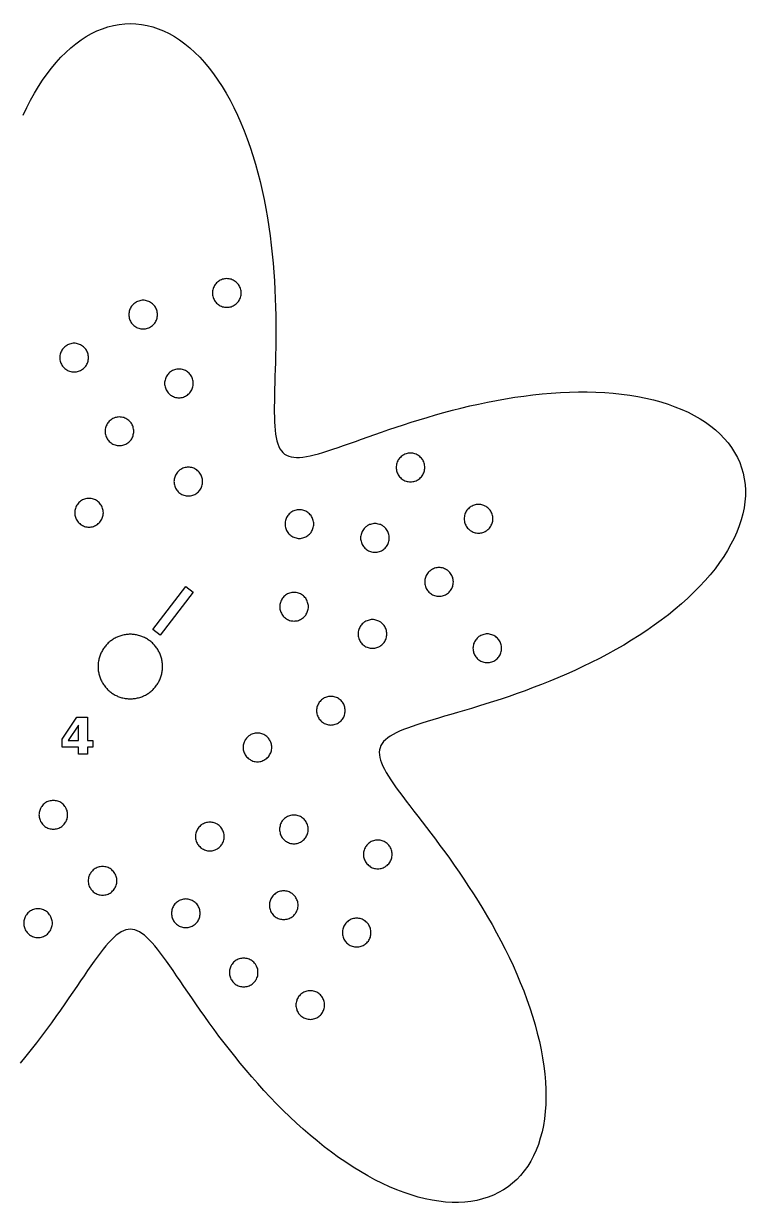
# Model space of a CAD drawing. Header units: millimetres. Extents: x 0 to 471, y 12 to 280.
# Drawn here: x 49.7 to 120.2, y 164.9 to 280 of the extents above; entities that cross this region are included whole.
import ezdxf

# ---------------------------------------------------------------- set-up
doc = ezdxf.new("R2010")
doc.units = ezdxf.units.MM
doc.layers.add('CUT', color=1, linetype='Continuous')
doc.layers.add('ENGRAVE', color=7, linetype='Continuous')

msp = doc.modelspace()

# ---------------------------------------------------------------- linework, layer by layer
at = {"layer": 'CUT'}
msp.add_lwpolyline([(49.62, 271.07), (49.98, 271.8), (50.34, 272.51), (50.73, 273.2), (51.12, 273.85), (51.53, 274.48), (51.96, 275.09), (52.4, 275.66), (52.85, 276.2), (53.32, 276.71), (53.79, 277.18), (54.28, 277.62), (54.77, 278.03), (55.28, 278.4), (55.79, 278.73), (56.31, 279.02), (56.84, 279.28), (57.38, 279.5), (57.91, 279.68), (58.46, 279.82), (59, 279.92), (59.55, 279.98), (60.1, 280), (60.64, 279.98), (61.19, 279.92), (61.74, 279.82), (62.28, 279.68), (62.82, 279.5), (63.35, 279.28), (63.88, 279.02), (64.4, 278.73), (64.91, 278.4), (65.42, 278.03), (65.91, 277.62), (66.4, 277.18), (66.88, 276.71), (67.34, 276.2), (67.79, 275.66), (68.23, 275.09), (68.66, 274.48), (69.07, 273.85), (69.47, 273.2), (69.85, 272.51), (70.22, 271.8), (70.57, 271.07), (70.9, 270.32), (71.22, 269.54), (71.52, 268.75), (71.81, 267.94), (72.08, 267.12), (72.33, 266.28), (72.57, 265.42), (72.79, 264.56), (72.99, 263.69), (73.18, 262.81), (73.35, 261.93), (73.5, 261.04), (73.64, 260.15), (73.76, 259.26), (73.87, 258.37), (73.97, 257.49), (74.05, 256.6), (74.12, 255.73), (74.18, 254.86), (74.22, 254), (74.26, 253.15), (74.28, 252.31), (74.3, 251.49), (74.31, 250.68), (74.31, 249.89), (74.31, 249.12), (74.3, 248.36), (74.28, 247.63), (74.27, 246.91), (74.25, 246.22), (74.23, 245.55), (74.21, 244.9), (74.19, 244.28), (74.18, 243.69), (74.17, 243.12), (74.16, 242.57), (74.16, 242.06), (74.17, 241.57), (74.18, 241.11), (74.2, 240.68), (74.24, 240.28), (74.28, 239.9), (74.34, 239.56), (74.41, 239.24), (74.5, 238.96), (74.6, 238.7), (74.71, 238.47), (74.85, 238.27), (75, 238.1), (75.17, 237.95), (75.36, 237.83), (75.58, 237.74), (75.81, 237.68), (76.06, 237.64), (76.34, 237.62), (76.64, 237.63), (76.96, 237.66), (77.3, 237.71), (77.67, 237.78), (78.07, 237.87), (78.48, 237.98), (78.92, 238.11), (79.39, 238.26), (79.88, 238.42), (80.39, 238.59), (80.93, 238.78), (81.5, 238.98), (82.08, 239.18), (82.69, 239.4), (83.32, 239.63), (83.97, 239.86), (84.65, 240.1), (85.34, 240.34), (86.06, 240.58), (86.8, 240.82), (87.55, 241.06), (88.32, 241.31), (89.11, 241.54), (89.91, 241.78), (90.73, 242.01), (91.56, 242.23), (92.4, 242.44), (93.26, 242.65), (94.12, 242.84), (95, 243.02), (95.88, 243.2), (96.76, 243.35), (97.65, 243.5), (98.54, 243.62), (99.43, 243.73), (100.33, 243.83), (101.22, 243.91), (102.11, 243.96), (102.99, 244), (103.87, 244.02), (104.73, 244.02), (105.59, 244), (106.44, 243.96), (107.27, 243.89), (108.09, 243.81), (108.9, 243.7), (109.69, 243.57), (110.46, 243.42), (111.2, 243.24), (111.93, 243.04), (112.63, 242.82), (113.31, 242.58), (113.97, 242.32), (114.59, 242.04), (115.19, 241.73), (115.76, 241.4), (116.3, 241.06), (116.81, 240.69), (117.28, 240.31), (117.73, 239.9), (118.13, 239.48), (118.51, 239.04), (118.84, 238.58), (119.14, 238.11), (119.41, 237.62), (119.63, 237.12), (119.82, 236.61), (119.97, 236.08), (120.08, 235.54), (120.16, 234.99), (120.19, 234.43), (120.19, 233.86), (120.14, 233.29), (120.06, 232.71), (119.94, 232.12), (119.79, 231.53), (119.59, 230.94), (119.36, 230.34), (119.09, 229.74), (118.78, 229.14), (118.44, 228.54), (118.07, 227.94), (117.66, 227.35), (117.22, 226.76), (116.75, 226.17), (116.25, 225.59), (115.71, 225.02), (115.15, 224.45), (114.57, 223.89), (113.95, 223.34), (113.32, 222.79), (112.66, 222.26), (111.97, 221.74), (111.27, 221.23), (110.55, 220.73), (109.81, 220.24), (109.06, 219.77), (108.3, 219.3), (107.52, 218.86), (106.73, 218.42), (105.93, 218), (105.13, 217.59), (104.32, 217.2), (103.51, 216.82), (102.7, 216.46), (102.7, 216.46), (101.88, 216.11), (101.07, 215.77), (100.26, 215.45), (99.46, 215.14), (98.66, 214.84), (97.88, 214.56), (97.1, 214.29), (96.33, 214.03), (95.58, 213.78), (94.84, 213.55), (94.12, 213.32), (93.42, 213.11), (92.73, 212.9), (92.07, 212.71), (91.42, 212.52), (90.8, 212.34), (90.21, 212.16), (89.64, 211.99), (89.09, 211.83), (88.57, 211.66), (88.08, 211.51), (87.62, 211.35), (87.19, 211.19), (86.78, 211.04), (86.41, 210.88), (86.07, 210.72), (85.76, 210.56), (85.48, 210.4), (85.24, 210.23), (85.02, 210.05), (84.84, 209.87), (84.69, 209.68), (84.58, 209.48), (84.49, 209.27), (84.44, 209.06), (84.42, 208.83), (84.43, 208.58), (84.46, 208.33), (84.53, 208.06), (84.63, 207.78), (84.76, 207.48), (84.92, 207.17), (85.1, 206.84), (85.31, 206.5), (85.54, 206.13), (85.8, 205.75), (86.08, 205.36), (86.39, 204.94), (86.71, 204.5), (87.06, 204.05), (87.42, 203.58), (87.8, 203.08), (88.19, 202.57), (88.6, 202.04), (89.02, 201.49), (89.46, 200.92), (89.9, 200.34), (90.35, 199.73), (90.81, 199.11), (91.28, 198.47), (91.74, 197.81), (92.21, 197.13), (92.68, 196.44), (93.15, 195.73), (93.62, 195.01), (94.09, 194.27), (94.55, 193.52), (95, 192.76), (95.44, 191.99), (95.88, 191.2), (96.3, 190.41), (96.71, 189.61), (97.11, 188.8), (97.49, 187.99), (97.85, 187.17), (98.2, 186.34), (98.53, 185.52), (98.84, 184.69), (99.13, 183.86), (99.4, 183.04), (99.64, 182.21), (99.86, 181.39), (100.06, 180.58), (100.23, 179.77), (100.38, 178.97), (100.5, 178.18), (100.59, 177.41), (100.66, 176.64), (100.69, 175.89), (100.7, 175.15), (100.68, 174.43), (100.63, 173.73), (100.56, 173.04), (100.45, 172.38), (100.32, 171.74), (100.15, 171.12), (99.96, 170.52), (99.74, 169.95), (99.49, 169.41), (99.22, 168.89), (98.92, 168.4), (98.59, 167.94), (98.23, 167.5), (97.85, 167.1), (97.44, 166.73), (97.01, 166.39), (96.55, 166.09), (96.08, 165.82), (95.58, 165.58), (95.06, 165.37), (94.51, 165.2), (93.95, 165.06), (93.38, 164.96), (92.78, 164.89), (92.17, 164.86), (91.54, 164.86), (90.9, 164.9), (90.25, 164.97), (89.59, 165.07), (88.91, 165.21), (88.23, 165.38), (87.54, 165.59), (86.84, 165.82), (86.14, 166.09), (85.43, 166.39), (84.72, 166.72), (84, 167.08), (83.29, 167.46), (82.57, 167.88), (81.86, 168.31), (81.15, 168.78), (80.44, 169.26), (79.74, 169.77), (79.04, 170.3), (78.35, 170.86), (77.67, 171.42), (76.99, 172.01), (76.33, 172.61), (75.67, 173.23), (75.02, 173.85), (74.39, 174.49), (73.76, 175.14), (73.15, 175.79), (72.55, 176.46), (71.97, 177.12), (71.4, 177.79), (70.84, 178.46), (70.3, 179.13), (69.77, 179.79), (69.26, 180.45), (68.76, 181.11), (68.28, 181.76), (67.81, 182.4), (67.36, 183.03), (66.92, 183.64), (66.5, 184.25), (66.09, 184.83), (65.7, 185.4), (65.32, 185.96), (64.96, 186.49), (64.61, 187), (64.27, 187.5), (63.95, 187.96), (63.63, 188.41), (63.33, 188.82), (63.04, 189.21), (62.76, 189.58), (62.48, 189.91), (62.22, 190.22), (61.96, 190.49), (61.71, 190.74), (61.47, 190.95), (61.23, 191.13), (61, 191.28), (60.77, 191.4), (60.54, 191.48), (60.32, 191.53), (60.1, 191.55), (59.87, 191.53), (59.65, 191.48), (59.42, 191.4), (59.19, 191.28), (58.96, 191.13), (58.72, 190.95), (58.48, 190.74), (58.23, 190.49), (57.97, 190.22), (57.71, 189.91), (57.44, 189.58), (57.15, 189.21), (56.86, 188.82), (56.56, 188.41), (56.25, 187.96), (55.92, 187.5), (55.58, 187), (55.23, 186.49), (54.87, 185.96), (54.49, 185.4), (54.1, 184.83), (53.69, 184.25), (53.27, 183.64), (52.83, 183.03), (52.38, 182.4), (51.91, 181.76), (51.43, 181.11), (50.93, 180.45), (50.42, 179.79), (49.89, 179.13), (49.35, 178.46)], dxfattribs=at)
for points in [[(70.85, 253.25), (70.88, 253.36), (70.91, 253.47), (70.92, 253.58), (70.92, 253.69), (70.92, 253.8), (70.91, 253.9), (70.88, 254.01), (70.85, 254.12), (70.82, 254.22), (70.77, 254.32), (70.72, 254.42), (70.66, 254.51), (70.59, 254.59), (70.51, 254.68), (70.43, 254.75), (70.35, 254.82), (70.25, 254.88), (70.16, 254.93), (70.06, 254.98), (69.96, 255.02), (69.85, 255.05), (69.74, 255.07), (69.63, 255.08), (69.52, 255.09), (69.41, 255.08), (69.3, 255.07), (69.2, 255.05), (69.09, 255.02), (68.99, 254.98), (68.89, 254.93), (68.79, 254.88), (68.7, 254.82), (68.61, 254.75), (68.53, 254.68), (68.46, 254.59), (68.39, 254.51), (68.33, 254.42), (68.28, 254.32), (68.23, 254.22), (68.19, 254.12), (68.16, 254.01), (68.14, 253.9), (68.13, 253.8), (68.12, 253.69), (68.13, 253.58), (68.14, 253.47), (68.16, 253.36), (68.19, 253.25), (68.23, 253.15), (68.28, 253.05), (68.33, 252.95), (68.39, 252.86), (68.46, 252.78), (68.53, 252.7), (68.61, 252.62), (68.7, 252.55), (68.79, 252.49), (68.89, 252.44), (68.99, 252.39), (69.09, 252.35), (69.2, 252.32), (69.3, 252.3), (69.41, 252.29), (69.52, 252.29), (69.63, 252.29), (69.74, 252.3), (69.85, 252.32), (69.96, 252.35), (70.06, 252.39), (70.16, 252.44), (70.25, 252.49), (70.35, 252.55), (70.43, 252.62), (70.51, 252.7), (70.59, 252.78), (70.66, 252.86), (70.72, 252.95), (70.77, 253.05), (70.82, 253.15), (70.85, 253.25)], [(62.64, 251.03), (62.68, 251.14), (62.71, 251.24), (62.73, 251.35), (62.75, 251.46), (62.75, 251.57), (62.75, 251.68), (62.73, 251.79), (62.71, 251.9), (62.68, 252), (62.64, 252.11), (62.6, 252.21), (62.54, 252.3), (62.48, 252.39), (62.41, 252.48), (62.34, 252.56), (62.26, 252.63), (62.17, 252.7), (62.08, 252.76), (61.98, 252.82), (61.89, 252.86), (61.78, 252.9), (61.68, 252.93), (61.57, 252.95), (61.46, 252.97), (61.35, 252.97), (61.24, 252.97), (61.13, 252.95), (61.02, 252.93), (60.92, 252.9), (60.81, 252.86), (60.71, 252.82), (60.62, 252.76), (60.53, 252.7), (60.44, 252.63), (60.36, 252.56), (60.28, 252.48), (60.22, 252.39), (60.16, 252.3), (60.1, 252.21), (60.06, 252.11), (60.02, 252), (59.99, 251.9), (59.97, 251.79), (59.95, 251.68), (59.95, 251.57), (59.95, 251.46), (59.97, 251.35), (59.99, 251.24), (60.02, 251.14), (60.06, 251.03), (60.1, 250.93), (60.16, 250.84), (60.22, 250.75), (60.28, 250.66), (60.36, 250.58), (60.44, 250.51), (60.53, 250.44), (60.62, 250.38), (60.71, 250.32), (60.81, 250.28), (60.92, 250.24), (61.02, 250.21), (61.13, 250.19), (61.24, 250.17), (61.35, 250.17), (61.46, 250.17), (61.57, 250.19), (61.68, 250.21), (61.78, 250.24), (61.89, 250.28), (61.98, 250.32), (62.08, 250.38), (62.17, 250.44), (62.26, 250.51), (62.34, 250.58), (62.41, 250.66), (62.48, 250.75), (62.54, 250.84), (62.6, 250.93), (62.64, 251.03)], [(55.9, 246.83), (55.94, 246.94), (55.97, 247.04), (55.99, 247.15), (56, 247.26), (56.01, 247.37), (56, 247.48), (55.99, 247.59), (55.97, 247.7), (55.94, 247.8), (55.9, 247.91), (55.85, 248.01), (55.8, 248.1), (55.74, 248.19), (55.67, 248.28), (55.6, 248.36), (55.52, 248.44), (55.43, 248.5), (55.34, 248.56), (55.24, 248.62), (55.14, 248.66), (55.04, 248.7), (54.93, 248.73), (54.83, 248.75), (54.72, 248.77), (54.61, 248.77), (54.5, 248.77), (54.39, 248.75), (54.28, 248.73), (54.17, 248.7), (54.07, 248.66), (53.97, 248.62), (53.88, 248.56), (53.78, 248.5), (53.7, 248.44), (53.62, 248.36), (53.54, 248.28), (53.47, 248.19), (53.41, 248.1), (53.36, 248.01), (53.31, 247.91), (53.28, 247.8), (53.25, 247.7), (53.22, 247.59), (53.21, 247.48), (53.21, 247.37), (53.21, 247.26), (53.22, 247.15), (53.25, 247.04), (53.28, 246.94), (53.31, 246.83), (53.36, 246.73), (53.41, 246.64), (53.47, 246.55), (53.54, 246.46), (53.62, 246.38), (53.7, 246.31), (53.78, 246.24), (53.88, 246.18), (53.97, 246.12), (54.07, 246.08), (54.17, 246.04), (54.28, 246.01), (54.39, 245.99), (54.5, 245.97), (54.61, 245.97), (54.72, 245.97), (54.83, 245.99), (54.93, 246.01), (55.04, 246.04), (55.14, 246.08), (55.24, 246.12), (55.34, 246.18), (55.43, 246.24), (55.52, 246.31), (55.6, 246.38), (55.67, 246.46), (55.74, 246.55), (55.8, 246.64), (55.85, 246.73), (55.9, 246.83)], [(66.18, 244.42), (66.21, 244.53), (66.23, 244.64), (66.24, 244.75), (66.25, 244.86), (66.24, 244.97), (66.23, 245.08), (66.21, 245.18), (66.18, 245.29), (66.14, 245.39), (66.1, 245.49), (66.04, 245.59), (65.98, 245.68), (65.91, 245.77), (65.84, 245.85), (65.76, 245.92), (65.67, 245.99), (65.58, 246.05), (65.48, 246.1), (65.38, 246.15), (65.28, 246.19), (65.18, 246.22), (65.07, 246.24), (64.96, 246.25), (64.85, 246.26), (64.74, 246.25), (64.63, 246.24), (64.52, 246.22), (64.42, 246.19), (64.31, 246.15), (64.21, 246.1), (64.12, 246.05), (64.03, 245.99), (63.94, 245.92), (63.86, 245.85), (63.78, 245.77), (63.72, 245.68), (63.66, 245.59), (63.6, 245.49), (63.56, 245.39), (63.52, 245.29), (63.49, 245.18), (63.47, 245.08), (63.45, 244.97), (63.45, 244.86), (63.45, 244.75), (63.47, 244.64), (63.49, 244.53), (63.52, 244.42), (63.56, 244.32), (63.6, 244.22), (63.66, 244.12), (63.72, 244.03), (63.78, 243.95), (63.86, 243.87), (63.94, 243.79), (64.03, 243.72), (64.12, 243.66), (64.21, 243.61), (64.31, 243.56), (64.42, 243.52), (64.52, 243.49), (64.63, 243.47), (64.74, 243.46), (64.85, 243.46), (64.96, 243.46), (65.07, 243.47), (65.18, 243.49), (65.28, 243.52), (65.38, 243.56), (65.48, 243.61), (65.58, 243.66), (65.67, 243.72), (65.76, 243.79), (65.84, 243.87), (65.91, 243.95), (65.98, 244.03), (66.04, 244.12), (66.1, 244.22), (66.14, 244.32), (66.18, 244.42)], [(60.33, 239.64), (60.37, 239.74), (60.39, 239.85), (60.42, 239.96), (60.43, 240.07), (60.43, 240.18), (60.43, 240.28), (60.42, 240.39), (60.39, 240.5), (60.37, 240.61), (60.33, 240.71), (60.28, 240.81), (60.23, 240.91), (60.17, 241), (60.1, 241.08), (60.02, 241.17), (59.94, 241.24), (59.86, 241.31), (59.77, 241.37), (59.67, 241.42), (59.57, 241.47), (59.47, 241.51), (59.36, 241.54), (59.25, 241.56), (59.14, 241.57), (59.03, 241.58), (58.92, 241.57), (58.81, 241.56), (58.71, 241.54), (58.6, 241.51), (58.5, 241.47), (58.4, 241.42), (58.3, 241.37), (58.21, 241.31), (58.12, 241.24), (58.04, 241.17), (57.97, 241.08), (57.9, 241), (57.84, 240.91), (57.79, 240.81), (57.74, 240.71), (57.7, 240.61), (57.67, 240.5), (57.65, 240.39), (57.64, 240.28), (57.63, 240.18), (57.64, 240.07), (57.65, 239.96), (57.67, 239.85), (57.7, 239.74), (57.74, 239.64), (57.79, 239.54), (57.84, 239.44), (57.9, 239.35), (57.97, 239.27), (58.04, 239.19), (58.12, 239.11), (58.21, 239.04), (58.3, 238.98), (58.4, 238.93), (58.5, 238.88), (58.6, 238.84), (58.71, 238.81), (58.81, 238.79), (58.92, 238.78), (59.03, 238.78), (59.14, 238.78), (59.25, 238.79), (59.36, 238.81), (59.47, 238.84), (59.57, 238.88), (59.67, 238.93), (59.77, 238.98), (59.86, 239.04), (59.94, 239.11), (60.02, 239.19), (60.1, 239.27), (60.17, 239.35), (60.23, 239.44), (60.28, 239.54), (60.33, 239.64)], [(88.76, 236.11), (88.8, 236.21), (88.83, 236.32), (88.85, 236.43), (88.87, 236.54), (88.87, 236.64), (88.87, 236.75), (88.85, 236.86), (88.83, 236.97), (88.8, 237.08), (88.76, 237.18), (88.72, 237.28), (88.66, 237.38), (88.6, 237.47), (88.53, 237.55), (88.46, 237.63), (88.38, 237.71), (88.29, 237.78), (88.2, 237.84), (88.11, 237.89), (88.01, 237.94), (87.9, 237.98), (87.8, 238.01), (87.69, 238.03), (87.58, 238.04), (87.47, 238.04), (87.36, 238.04), (87.25, 238.03), (87.14, 238.01), (87.04, 237.98), (86.93, 237.94), (86.83, 237.89), (86.74, 237.84), (86.65, 237.78), (86.56, 237.71), (86.48, 237.63), (86.41, 237.55), (86.34, 237.47), (86.28, 237.38), (86.22, 237.28), (86.18, 237.18), (86.14, 237.08), (86.11, 236.97), (86.09, 236.86), (86.07, 236.75), (86.07, 236.64), (86.07, 236.54), (86.09, 236.43), (86.11, 236.32), (86.14, 236.21), (86.18, 236.11), (86.22, 236.01), (86.28, 235.91), (86.34, 235.82), (86.41, 235.74), (86.48, 235.66), (86.56, 235.58), (86.65, 235.51), (86.74, 235.45), (86.83, 235.4), (86.93, 235.35), (87.04, 235.31), (87.14, 235.28), (87.25, 235.26), (87.36, 235.25), (87.47, 235.24), (87.58, 235.25), (87.69, 235.26), (87.8, 235.28), (87.9, 235.31), (88.01, 235.35), (88.11, 235.4), (88.2, 235.45), (88.29, 235.51), (88.38, 235.58), (88.46, 235.66), (88.53, 235.74), (88.6, 235.82), (88.66, 235.91), (88.72, 236.01), (88.76, 236.11)], [(67.06, 234.73), (67.09, 234.83), (67.12, 234.94), (67.15, 235.05), (67.16, 235.16), (67.16, 235.27), (67.16, 235.38), (67.15, 235.49), (67.12, 235.59), (67.09, 235.7), (67.06, 235.8), (67.01, 235.9), (66.96, 236), (66.9, 236.09), (66.83, 236.18), (66.75, 236.26), (66.67, 236.33), (66.59, 236.4), (66.49, 236.46), (66.4, 236.51), (66.3, 236.56), (66.2, 236.6), (66.09, 236.63), (65.98, 236.65), (65.87, 236.66), (65.76, 236.67), (65.65, 236.66), (65.54, 236.65), (65.44, 236.63), (65.33, 236.6), (65.23, 236.56), (65.13, 236.51), (65.03, 236.46), (64.94, 236.4), (64.85, 236.33), (64.77, 236.26), (64.7, 236.18), (64.63, 236.09), (64.57, 236), (64.52, 235.9), (64.47, 235.8), (64.43, 235.7), (64.4, 235.59), (64.38, 235.49), (64.37, 235.38), (64.36, 235.27), (64.37, 235.16), (64.38, 235.05), (64.4, 234.94), (64.43, 234.83), (64.47, 234.73), (64.52, 234.63), (64.57, 234.54), (64.63, 234.44), (64.7, 234.36), (64.77, 234.28), (64.85, 234.2), (64.94, 234.13), (65.03, 234.07), (65.13, 234.02), (65.23, 233.97), (65.33, 233.94), (65.44, 233.91), (65.54, 233.88), (65.65, 233.87), (65.76, 233.87), (65.87, 233.87), (65.98, 233.88), (66.09, 233.91), (66.2, 233.94), (66.3, 233.97), (66.4, 234.02), (66.49, 234.07), (66.59, 234.13), (66.67, 234.2), (66.75, 234.28), (66.83, 234.36), (66.9, 234.44), (66.96, 234.54), (67.01, 234.63), (67.06, 234.73)], [(57.39, 231.79), (57.42, 231.89), (57.44, 232), (57.45, 232.11), (57.46, 232.22), (57.45, 232.33), (57.44, 232.44), (57.42, 232.55), (57.39, 232.65), (57.35, 232.76), (57.31, 232.86), (57.25, 232.95), (57.19, 233.04), (57.12, 233.13), (57.05, 233.21), (56.97, 233.28), (56.88, 233.35), (56.79, 233.41), (56.69, 233.47), (56.59, 233.51), (56.49, 233.55), (56.39, 233.58), (56.28, 233.6), (56.17, 233.62), (56.06, 233.62), (55.95, 233.62), (55.84, 233.6), (55.73, 233.58), (55.63, 233.55), (55.52, 233.51), (55.42, 233.47), (55.33, 233.41), (55.24, 233.35), (55.15, 233.28), (55.07, 233.21), (54.99, 233.13), (54.93, 233.04), (54.86, 232.95), (54.81, 232.86), (54.76, 232.76), (54.73, 232.65), (54.7, 232.55), (54.68, 232.44), (54.66, 232.33), (54.66, 232.22), (54.66, 232.11), (54.68, 232), (54.7, 231.89), (54.73, 231.79), (54.76, 231.68), (54.81, 231.58), (54.86, 231.49), (54.93, 231.4), (54.99, 231.31), (55.07, 231.23), (55.15, 231.16), (55.24, 231.09), (55.33, 231.03), (55.42, 230.97), (55.52, 230.93), (55.63, 230.89), (55.73, 230.86), (55.84, 230.84), (55.95, 230.82), (56.06, 230.82), (56.17, 230.82), (56.28, 230.84), (56.39, 230.86), (56.49, 230.89), (56.59, 230.93), (56.69, 230.97), (56.79, 231.03), (56.88, 231.09), (56.97, 231.16), (57.05, 231.23), (57.12, 231.31), (57.19, 231.4), (57.25, 231.49), (57.31, 231.58), (57.35, 231.68), (57.39, 231.79)], [(95.41, 231.1), (95.45, 231.2), (95.48, 231.31), (95.5, 231.41), (95.51, 231.52), (95.52, 231.63), (95.51, 231.74), (95.5, 231.85), (95.48, 231.96), (95.45, 232.07), (95.41, 232.17), (95.36, 232.27), (95.31, 232.36), (95.25, 232.46), (95.18, 232.54), (95.11, 232.62), (95.03, 232.7), (94.94, 232.77), (94.85, 232.83), (94.75, 232.88), (94.65, 232.93), (94.55, 232.96), (94.44, 232.99), (94.34, 233.02), (94.23, 233.03), (94.12, 233.03), (94.01, 233.03), (93.9, 233.02), (93.79, 232.99), (93.68, 232.96), (93.58, 232.93), (93.48, 232.88), (93.38, 232.83), (93.29, 232.77), (93.21, 232.7), (93.13, 232.62), (93.05, 232.54), (92.98, 232.46), (92.92, 232.36), (92.87, 232.27), (92.82, 232.17), (92.78, 232.07), (92.75, 231.96), (92.73, 231.85), (92.72, 231.74), (92.72, 231.63), (92.72, 231.52), (92.73, 231.41), (92.75, 231.31), (92.78, 231.2), (92.82, 231.1), (92.87, 231), (92.92, 230.9), (92.98, 230.81), (93.05, 230.72), (93.13, 230.64), (93.21, 230.57), (93.29, 230.5), (93.38, 230.44), (93.48, 230.39), (93.58, 230.34), (93.68, 230.3), (93.79, 230.27), (93.9, 230.25), (94.01, 230.24), (94.12, 230.23), (94.23, 230.24), (94.34, 230.25), (94.44, 230.27), (94.55, 230.3), (94.65, 230.34), (94.75, 230.39), (94.85, 230.44), (94.94, 230.5), (95.03, 230.57), (95.11, 230.64), (95.18, 230.72), (95.25, 230.81), (95.31, 230.9), (95.36, 231), (95.41, 231.1)], [(77.94, 230.69), (77.97, 230.79), (78, 230.9), (78.01, 231.01), (78.01, 231.12), (78.01, 231.23), (78, 231.34), (77.97, 231.45), (77.94, 231.55), (77.91, 231.66), (77.86, 231.76), (77.81, 231.85), (77.75, 231.94), (77.68, 232.03), (77.6, 232.11), (77.52, 232.18), (77.44, 232.25), (77.34, 232.31), (77.25, 232.37), (77.15, 232.41), (77.05, 232.45), (76.94, 232.48), (76.83, 232.5), (76.72, 232.52), (76.61, 232.52), (76.5, 232.52), (76.39, 232.5), (76.29, 232.48), (76.18, 232.45), (76.08, 232.41), (75.98, 232.37), (75.88, 232.31), (75.79, 232.25), (75.7, 232.18), (75.62, 232.11), (75.55, 232.03), (75.48, 231.94), (75.42, 231.85), (75.36, 231.76), (75.32, 231.66), (75.28, 231.55), (75.25, 231.45), (75.23, 231.34), (75.22, 231.23), (75.21, 231.12), (75.22, 231.01), (75.23, 230.9), (75.25, 230.79), (75.28, 230.69), (75.32, 230.58), (75.36, 230.48), (75.42, 230.39), (75.48, 230.3), (75.55, 230.21), (75.62, 230.13), (75.7, 230.06), (75.79, 229.99), (75.88, 229.93), (75.98, 229.87), (76.08, 229.83), (76.18, 229.79), (76.29, 229.76), (76.39, 229.74), (76.5, 229.72), (76.61, 229.72), (76.72, 229.72), (76.83, 229.74), (76.94, 229.76), (77.05, 229.79), (77.15, 229.83), (77.25, 229.87), (77.34, 229.93), (77.44, 229.99), (77.52, 230.06), (77.6, 230.13), (77.68, 230.21), (77.75, 230.3), (77.81, 230.39), (77.86, 230.48), (77.91, 230.58), (77.94, 230.69)], [(85.29, 229.23), (85.33, 229.33), (85.36, 229.44), (85.38, 229.54), (85.39, 229.65), (85.4, 229.76), (85.39, 229.87), (85.38, 229.98), (85.36, 230.09), (85.33, 230.19), (85.29, 230.3), (85.25, 230.4), (85.19, 230.49), (85.13, 230.59), (85.06, 230.67), (84.99, 230.75), (84.91, 230.83), (84.82, 230.89), (84.73, 230.96), (84.63, 231.01), (84.53, 231.06), (84.43, 231.09), (84.32, 231.12), (84.22, 231.14), (84.11, 231.16), (84, 231.16), (83.89, 231.16), (83.78, 231.14), (83.67, 231.12), (83.57, 231.09), (83.46, 231.06), (83.36, 231.01), (83.27, 230.96), (83.18, 230.89), (83.09, 230.83), (83.01, 230.75), (82.93, 230.67), (82.87, 230.59), (82.8, 230.49), (82.75, 230.4), (82.7, 230.3), (82.67, 230.19), (82.64, 230.09), (82.62, 229.98), (82.6, 229.87), (82.6, 229.76), (82.6, 229.65), (82.62, 229.54), (82.64, 229.44), (82.67, 229.33), (82.7, 229.23), (82.75, 229.13), (82.8, 229.03), (82.87, 228.94), (82.93, 228.85), (83.01, 228.77), (83.09, 228.7), (83.18, 228.63), (83.27, 228.57), (83.36, 228.51), (83.46, 228.47), (83.57, 228.43), (83.67, 228.4), (83.78, 228.38), (83.89, 228.37), (84, 228.36), (84.11, 228.37), (84.22, 228.38), (84.32, 228.4), (84.43, 228.43), (84.53, 228.47), (84.63, 228.51), (84.73, 228.57), (84.82, 228.63), (84.91, 228.7), (84.99, 228.77), (85.06, 228.85), (85.13, 228.94), (85.19, 229.03), (85.25, 229.13), (85.29, 229.23)], [(91.55, 224.93), (91.59, 225.03), (91.62, 225.14), (91.64, 225.25), (91.65, 225.36), (91.66, 225.47), (91.65, 225.58), (91.64, 225.69), (91.62, 225.79), (91.59, 225.9), (91.55, 226), (91.51, 226.1), (91.45, 226.2), (91.39, 226.29), (91.32, 226.38), (91.25, 226.46), (91.17, 226.53), (91.08, 226.6), (90.99, 226.66), (90.89, 226.71), (90.79, 226.76), (90.69, 226.8), (90.59, 226.83), (90.48, 226.85), (90.37, 226.86), (90.26, 226.87), (90.15, 226.86), (90.04, 226.85), (89.93, 226.83), (89.83, 226.8), (89.72, 226.76), (89.62, 226.71), (89.53, 226.66), (89.44, 226.6), (89.35, 226.53), (89.27, 226.46), (89.19, 226.38), (89.13, 226.29), (89.06, 226.2), (89.01, 226.1), (88.97, 226), (88.93, 225.9), (88.9, 225.79), (88.88, 225.69), (88.86, 225.58), (88.86, 225.47), (88.86, 225.36), (88.88, 225.25), (88.9, 225.14), (88.93, 225.03), (88.97, 224.93), (89.01, 224.83), (89.06, 224.73), (89.13, 224.64), (89.19, 224.56), (89.27, 224.48), (89.35, 224.4), (89.44, 224.33), (89.53, 224.27), (89.62, 224.22), (89.72, 224.17), (89.83, 224.13), (89.93, 224.11), (90.04, 224.08), (90.15, 224.07), (90.26, 224.07), (90.37, 224.07), (90.48, 224.08), (90.59, 224.11), (90.69, 224.13), (90.79, 224.17), (90.89, 224.22), (90.99, 224.27), (91.08, 224.33), (91.17, 224.4), (91.25, 224.48), (91.32, 224.56), (91.39, 224.64), (91.45, 224.73), (91.51, 224.83), (91.55, 224.93)], [(77.42, 222.61), (77.45, 222.72), (77.48, 222.82), (77.49, 222.93), (77.49, 223.04), (77.49, 223.15), (77.48, 223.26), (77.45, 223.37), (77.42, 223.47), (77.39, 223.58), (77.34, 223.68), (77.29, 223.77), (77.23, 223.87), (77.16, 223.95), (77.08, 224.03), (77, 224.11), (76.92, 224.17), (76.82, 224.24), (76.73, 224.29), (76.63, 224.34), (76.53, 224.37), (76.42, 224.4), (76.31, 224.43), (76.2, 224.44), (76.09, 224.44), (75.98, 224.44), (75.87, 224.43), (75.77, 224.4), (75.66, 224.37), (75.56, 224.34), (75.46, 224.29), (75.36, 224.24), (75.27, 224.17), (75.18, 224.11), (75.1, 224.03), (75.03, 223.95), (74.96, 223.87), (74.9, 223.77), (74.85, 223.68), (74.8, 223.58), (74.76, 223.47), (74.73, 223.37), (74.71, 223.26), (74.7, 223.15), (74.69, 223.04), (74.7, 222.93), (74.71, 222.82), (74.73, 222.72), (74.76, 222.61), (74.8, 222.51), (74.85, 222.41), (74.9, 222.31), (74.96, 222.22), (75.03, 222.13), (75.1, 222.05), (75.18, 221.98), (75.27, 221.91), (75.36, 221.85), (75.46, 221.79), (75.56, 221.75), (75.66, 221.71), (75.77, 221.68), (75.87, 221.66), (75.98, 221.65), (76.09, 221.64), (76.2, 221.65), (76.31, 221.66), (76.42, 221.68), (76.53, 221.71), (76.63, 221.75), (76.73, 221.79), (76.82, 221.85), (76.92, 221.91), (77, 221.98), (77.08, 222.05), (77.16, 222.13), (77.23, 222.22), (77.29, 222.31), (77.34, 222.41), (77.39, 222.51), (77.42, 222.61)], [(85.05, 219.85), (85.09, 219.95), (85.12, 220.06), (85.14, 220.16), (85.15, 220.27), (85.15, 220.38), (85.15, 220.49), (85.14, 220.6), (85.12, 220.71), (85.09, 220.82), (85.05, 220.92), (85, 221.02), (84.95, 221.11), (84.89, 221.21), (84.82, 221.29), (84.74, 221.37), (84.66, 221.45), (84.58, 221.52), (84.49, 221.58), (84.39, 221.63), (84.29, 221.68), (84.19, 221.71), (84.08, 221.74), (83.97, 221.77), (83.86, 221.78), (83.75, 221.78), (83.64, 221.78), (83.54, 221.77), (83.43, 221.74), (83.32, 221.71), (83.22, 221.68), (83.12, 221.63), (83.02, 221.58), (82.93, 221.52), (82.85, 221.45), (82.76, 221.37), (82.69, 221.29), (82.62, 221.21), (82.56, 221.11), (82.51, 221.02), (82.46, 220.92), (82.42, 220.82), (82.39, 220.71), (82.37, 220.6), (82.36, 220.49), (82.35, 220.38), (82.36, 220.27), (82.37, 220.16), (82.39, 220.06), (82.42, 219.95), (82.46, 219.85), (82.51, 219.75), (82.56, 219.65), (82.62, 219.56), (82.69, 219.47), (82.76, 219.39), (82.85, 219.32), (82.93, 219.25), (83.02, 219.19), (83.12, 219.14), (83.22, 219.09), (83.32, 219.05), (83.43, 219.02), (83.54, 219), (83.64, 218.99), (83.75, 218.98), (83.86, 218.99), (83.97, 219), (84.08, 219.02), (84.19, 219.05), (84.29, 219.09), (84.39, 219.14), (84.49, 219.19), (84.58, 219.25), (84.66, 219.32), (84.74, 219.39), (84.82, 219.47), (84.89, 219.56), (84.95, 219.65), (85, 219.75), (85.05, 219.85)], [(63.24, 217.41), (63.23, 217.51), (63.22, 217.61), (63.2, 217.71), (63.19, 217.81), (63.16, 217.92), (63.14, 218.02), (63.11, 218.11), (63.08, 218.21), (63.04, 218.31), (63.01, 218.41), (62.97, 218.5), (62.92, 218.59), (62.87, 218.68), (62.82, 218.78), (62.77, 218.86), (62.72, 218.95), (62.66, 219.03), (62.6, 219.12), (62.53, 219.2), (62.46, 219.28), (62.4, 219.35), (62.32, 219.43), (62.25, 219.5), (62.17, 219.57), (62.09, 219.63), (62.01, 219.7), (61.93, 219.76), (61.85, 219.82), (61.76, 219.87), (61.67, 219.93), (61.58, 219.98), (61.49, 220.03), (61.4, 220.07), (61.3, 220.11), (61.21, 220.15), (61.11, 220.18), (61.01, 220.21), (60.91, 220.24), (60.81, 220.27), (60.71, 220.29), (60.61, 220.31), (60.51, 220.32), (60.4, 220.33), (60.3, 220.34), (60.2, 220.35), (60.1, 220.35), (59.99, 220.35), (59.89, 220.34), (59.79, 220.33), (59.68, 220.32), (59.58, 220.31), (59.48, 220.29), (59.38, 220.27), (59.28, 220.24), (59.18, 220.21), (59.08, 220.18), (58.99, 220.15), (58.89, 220.11), (58.8, 220.07), (58.7, 220.03), (58.61, 219.98), (58.52, 219.93), (58.43, 219.87), (58.35, 219.82), (58.26, 219.76), (58.18, 219.7), (58.1, 219.63), (58.02, 219.57), (57.94, 219.5), (57.87, 219.43), (57.8, 219.35), (57.73, 219.28), (57.66, 219.2), (57.6, 219.12), (57.54, 219.03), (57.48, 218.95), (57.42, 218.86), (57.37, 218.78), (57.32, 218.68), (57.27, 218.59), (57.23, 218.5), (57.19, 218.41), (57.15, 218.31), (57.11, 218.21), (57.08, 218.11), (57.05, 218.02), (57.03, 217.92), (57.01, 217.81), (56.99, 217.71), (56.97, 217.61), (56.96, 217.51), (56.95, 217.41), (56.95, 217.3), (56.95, 217.2), (56.95, 217.1), (56.95, 216.99), (56.96, 216.89), (56.97, 216.79), (56.99, 216.69), (57.01, 216.59), (57.03, 216.48), (57.05, 216.38), (57.08, 216.29), (57.11, 216.19), (57.15, 216.09), (57.19, 215.99), (57.23, 215.9), (57.27, 215.81), (57.32, 215.72), (57.37, 215.63), (57.42, 215.54), (57.48, 215.45), (57.54, 215.37), (57.6, 215.28), (57.66, 215.2), (57.73, 215.12), (57.8, 215.05), (57.87, 214.97), (57.94, 214.9), (58.02, 214.83), (58.1, 214.77), (58.18, 214.7), (58.26, 214.64), (58.35, 214.58), (58.43, 214.53), (58.52, 214.47), (58.61, 214.42), (58.7, 214.37), (58.8, 214.33), (58.89, 214.29), (58.99, 214.25), (59.08, 214.22), (59.18, 214.19), (59.28, 214.16), (59.38, 214.13), (59.48, 214.11), (59.58, 214.09), (59.68, 214.08), (59.79, 214.07), (59.89, 214.06), (59.99, 214.05), (60.1, 214.05), (60.2, 214.05), (60.3, 214.06), (60.4, 214.07), (60.51, 214.08), (60.61, 214.09), (60.71, 214.11), (60.81, 214.13), (60.91, 214.16), (61.01, 214.19), (61.11, 214.22), (61.21, 214.25), (61.3, 214.29), (61.4, 214.33), (61.49, 214.37), (61.58, 214.42), (61.67, 214.47), (61.76, 214.53), (61.85, 214.58), (61.93, 214.64), (62.01, 214.7), (62.09, 214.77), (62.17, 214.83), (62.25, 214.9), (62.32, 214.97), (62.4, 215.05), (62.46, 215.12), (62.53, 215.2), (62.6, 215.28), (62.66, 215.37), (62.72, 215.45), (62.77, 215.54), (62.82, 215.63), (62.87, 215.72), (62.92, 215.81), (62.97, 215.9), (63.01, 215.99), (63.04, 216.09), (63.08, 216.19), (63.11, 216.29), (63.14, 216.38), (63.16, 216.48), (63.19, 216.59), (63.2, 216.69), (63.22, 216.79), (63.23, 216.89), (63.24, 216.99), (63.24, 217.1), (63.25, 217.2), (63.24, 217.3), (63.24, 217.41)], [(96.27, 218.45), (96.31, 218.55), (96.33, 218.66), (96.36, 218.76), (96.37, 218.87), (96.37, 218.98), (96.37, 219.09), (96.36, 219.2), (96.33, 219.31), (96.31, 219.42), (96.27, 219.52), (96.22, 219.62), (96.17, 219.71), (96.11, 219.81), (96.04, 219.89), (95.96, 219.97), (95.88, 220.05), (95.8, 220.12), (95.71, 220.18), (95.61, 220.23), (95.51, 220.28), (95.41, 220.31), (95.3, 220.34), (95.19, 220.37), (95.08, 220.38), (94.97, 220.38), (94.86, 220.38), (94.75, 220.37), (94.65, 220.34), (94.54, 220.31), (94.44, 220.28), (94.34, 220.23), (94.24, 220.18), (94.15, 220.12), (94.06, 220.05), (93.98, 219.97), (93.91, 219.89), (93.84, 219.81), (93.78, 219.71), (93.73, 219.62), (93.68, 219.52), (93.64, 219.42), (93.61, 219.31), (93.59, 219.2), (93.58, 219.09), (93.57, 218.98), (93.58, 218.87), (93.59, 218.76), (93.61, 218.66), (93.64, 218.55), (93.68, 218.45), (93.73, 218.35), (93.78, 218.25), (93.84, 218.16), (93.91, 218.07), (93.98, 217.99), (94.06, 217.92), (94.15, 217.85), (94.24, 217.79), (94.34, 217.74), (94.44, 217.69), (94.54, 217.65), (94.65, 217.62), (94.75, 217.6), (94.86, 217.59), (94.97, 217.58), (95.08, 217.59), (95.19, 217.6), (95.3, 217.62), (95.41, 217.65), (95.51, 217.69), (95.61, 217.74), (95.71, 217.79), (95.8, 217.85), (95.88, 217.92), (95.96, 217.99), (96.04, 218.07), (96.11, 218.16), (96.17, 218.25), (96.22, 218.35), (96.27, 218.45)], [(81.02, 212.46), (81.05, 212.57), (81.07, 212.67), (81.09, 212.78), (81.09, 212.89), (81.09, 213), (81.07, 213.11), (81.05, 213.22), (81.02, 213.32), (80.98, 213.43), (80.94, 213.53), (80.88, 213.62), (80.82, 213.72), (80.75, 213.8), (80.68, 213.88), (80.6, 213.96), (80.51, 214.02), (80.42, 214.09), (80.33, 214.14), (80.23, 214.19), (80.12, 214.22), (80.02, 214.25), (79.91, 214.28), (79.8, 214.29), (79.69, 214.29), (79.58, 214.29), (79.47, 214.28), (79.36, 214.25), (79.26, 214.22), (79.15, 214.19), (79.05, 214.14), (78.96, 214.09), (78.87, 214.02), (78.78, 213.96), (78.7, 213.88), (78.63, 213.8), (78.56, 213.72), (78.5, 213.62), (78.44, 213.53), (78.4, 213.43), (78.36, 213.32), (78.33, 213.22), (78.31, 213.11), (78.29, 213), (78.29, 212.89), (78.29, 212.78), (78.31, 212.67), (78.33, 212.57), (78.36, 212.46), (78.4, 212.36), (78.44, 212.26), (78.5, 212.16), (78.56, 212.07), (78.63, 211.98), (78.7, 211.9), (78.78, 211.83), (78.87, 211.76), (78.96, 211.7), (79.05, 211.64), (79.15, 211.6), (79.26, 211.56), (79.36, 211.53), (79.47, 211.51), (79.58, 211.5), (79.69, 211.49), (79.8, 211.5), (79.91, 211.51), (80.02, 211.53), (80.12, 211.56), (80.23, 211.6), (80.33, 211.64), (80.42, 211.7), (80.51, 211.76), (80.6, 211.83), (80.68, 211.9), (80.75, 211.98), (80.82, 212.07), (80.88, 212.16), (80.94, 212.26), (80.98, 212.36), (81.02, 212.46)], [(73.85, 208.87), (73.88, 208.97), (73.9, 209.08), (73.91, 209.19), (73.92, 209.3), (73.91, 209.41), (73.9, 209.52), (73.88, 209.63), (73.85, 209.73), (73.81, 209.83), (73.76, 209.93), (73.71, 210.03), (73.65, 210.12), (73.58, 210.21), (73.51, 210.29), (73.43, 210.36), (73.34, 210.43), (73.25, 210.49), (73.15, 210.55), (73.05, 210.59), (72.95, 210.63), (72.84, 210.66), (72.74, 210.68), (72.63, 210.69), (72.52, 210.7), (72.41, 210.69), (72.3, 210.68), (72.19, 210.66), (72.08, 210.63), (71.98, 210.59), (71.88, 210.55), (71.79, 210.49), (71.69, 210.43), (71.61, 210.36), (71.53, 210.29), (71.45, 210.21), (71.38, 210.12), (71.32, 210.03), (71.27, 209.93), (71.22, 209.83), (71.19, 209.73), (71.16, 209.63), (71.13, 209.52), (71.12, 209.41), (71.12, 209.3), (71.12, 209.19), (71.13, 209.08), (71.16, 208.97), (71.19, 208.87), (71.22, 208.76), (71.27, 208.66), (71.32, 208.57), (71.38, 208.48), (71.45, 208.39), (71.53, 208.31), (71.61, 208.23), (71.69, 208.17), (71.79, 208.11), (71.88, 208.05), (71.98, 208.01), (72.08, 207.97), (72.19, 207.94), (72.3, 207.92), (72.41, 207.9), (72.52, 207.9), (72.63, 207.9), (72.74, 207.92), (72.84, 207.94), (72.95, 207.97), (73.05, 208.01), (73.15, 208.05), (73.25, 208.11), (73.34, 208.17), (73.43, 208.23), (73.51, 208.31), (73.58, 208.39), (73.65, 208.48), (73.71, 208.57), (73.76, 208.66), (73.81, 208.76), (73.85, 208.87)], [(53.91, 202.29), (53.94, 202.39), (53.96, 202.5), (53.97, 202.61), (53.97, 202.72), (53.97, 202.83), (53.96, 202.94), (53.94, 203.05), (53.91, 203.15), (53.87, 203.25), (53.82, 203.35), (53.77, 203.45), (53.71, 203.54), (53.64, 203.63), (53.56, 203.71), (53.48, 203.78), (53.4, 203.85), (53.31, 203.91), (53.21, 203.97), (53.11, 204.01), (53.01, 204.05), (52.9, 204.08), (52.79, 204.1), (52.68, 204.11), (52.57, 204.12), (52.46, 204.11), (52.36, 204.1), (52.25, 204.08), (52.14, 204.05), (52.04, 204.01), (51.94, 203.97), (51.84, 203.91), (51.75, 203.85), (51.67, 203.78), (51.58, 203.71), (51.51, 203.63), (51.44, 203.54), (51.38, 203.45), (51.33, 203.35), (51.28, 203.25), (51.24, 203.15), (51.21, 203.05), (51.19, 202.94), (51.18, 202.83), (51.17, 202.72), (51.18, 202.61), (51.19, 202.5), (51.21, 202.39), (51.24, 202.29), (51.28, 202.18), (51.33, 202.08), (51.38, 201.99), (51.44, 201.9), (51.51, 201.81), (51.58, 201.73), (51.67, 201.65), (51.75, 201.59), (51.84, 201.52), (51.94, 201.47), (52.04, 201.42), (52.14, 201.39), (52.25, 201.36), (52.36, 201.34), (52.46, 201.32), (52.57, 201.32), (52.68, 201.32), (52.79, 201.34), (52.9, 201.36), (53.01, 201.39), (53.11, 201.42), (53.21, 201.47), (53.31, 201.52), (53.4, 201.59), (53.48, 201.65), (53.56, 201.73), (53.64, 201.81), (53.71, 201.9), (53.77, 201.99), (53.82, 202.08), (53.87, 202.18), (53.91, 202.29)], [(77.41, 200.86), (77.44, 200.97), (77.46, 201.08), (77.47, 201.19), (77.48, 201.3), (77.47, 201.41), (77.46, 201.52), (77.44, 201.62), (77.41, 201.73), (77.37, 201.83), (77.32, 201.93), (77.27, 202.03), (77.21, 202.12), (77.14, 202.21), (77.07, 202.29), (76.99, 202.36), (76.9, 202.43), (76.81, 202.49), (76.71, 202.54), (76.61, 202.59), (76.51, 202.63), (76.4, 202.66), (76.3, 202.68), (76.19, 202.69), (76.08, 202.7), (75.97, 202.69), (75.86, 202.68), (75.75, 202.66), (75.64, 202.63), (75.54, 202.59), (75.44, 202.54), (75.35, 202.49), (75.25, 202.43), (75.17, 202.36), (75.09, 202.29), (75.01, 202.21), (74.94, 202.12), (74.88, 202.03), (74.83, 201.93), (74.78, 201.83), (74.75, 201.73), (74.72, 201.62), (74.69, 201.52), (74.68, 201.41), (74.68, 201.3), (74.68, 201.19), (74.69, 201.08), (74.72, 200.97), (74.75, 200.86), (74.78, 200.76), (74.83, 200.66), (74.88, 200.56), (74.94, 200.47), (75.01, 200.39), (75.09, 200.31), (75.17, 200.23), (75.25, 200.16), (75.35, 200.1), (75.44, 200.05), (75.54, 200), (75.64, 199.96), (75.75, 199.93), (75.86, 199.91), (75.97, 199.9), (76.08, 199.9), (76.19, 199.9), (76.3, 199.91), (76.4, 199.93), (76.51, 199.96), (76.61, 200), (76.71, 200.05), (76.81, 200.1), (76.9, 200.16), (76.99, 200.23), (77.07, 200.31), (77.14, 200.39), (77.21, 200.47), (77.27, 200.56), (77.32, 200.66), (77.37, 200.76), (77.41, 200.86)], [(69.16, 200.06), (69.2, 200.16), (69.23, 200.27), (69.25, 200.38), (69.26, 200.49), (69.27, 200.6), (69.26, 200.71), (69.25, 200.81), (69.23, 200.92), (69.2, 201.03), (69.16, 201.13), (69.11, 201.23), (69.06, 201.33), (69, 201.42), (68.93, 201.5), (68.86, 201.59), (68.78, 201.66), (68.69, 201.73), (68.6, 201.79), (68.5, 201.84), (68.4, 201.89), (68.3, 201.93), (68.19, 201.96), (68.09, 201.98), (67.98, 201.99), (67.87, 202), (67.76, 201.99), (67.65, 201.98), (67.54, 201.96), (67.43, 201.93), (67.33, 201.89), (67.23, 201.84), (67.13, 201.79), (67.04, 201.73), (66.96, 201.66), (66.88, 201.59), (66.8, 201.5), (66.73, 201.42), (66.67, 201.33), (66.62, 201.23), (66.57, 201.13), (66.53, 201.03), (66.5, 200.92), (66.48, 200.81), (66.47, 200.71), (66.47, 200.6), (66.47, 200.49), (66.48, 200.38), (66.5, 200.27), (66.53, 200.16), (66.57, 200.06), (66.62, 199.96), (66.67, 199.86), (66.73, 199.77), (66.8, 199.69), (66.88, 199.61), (66.96, 199.53), (67.04, 199.46), (67.13, 199.4), (67.23, 199.35), (67.33, 199.3), (67.43, 199.26), (67.54, 199.23), (67.65, 199.21), (67.76, 199.2), (67.87, 199.2), (67.98, 199.2), (68.09, 199.21), (68.19, 199.23), (68.3, 199.26), (68.4, 199.3), (68.5, 199.35), (68.6, 199.4), (68.69, 199.46), (68.78, 199.53), (68.86, 199.61), (68.93, 199.69), (69, 199.77), (69.06, 199.86), (69.11, 199.96), (69.16, 200.06)], [(85.61, 198.42), (85.64, 198.52), (85.66, 198.63), (85.67, 198.74), (85.68, 198.85), (85.67, 198.96), (85.66, 199.07), (85.64, 199.18), (85.61, 199.28), (85.57, 199.38), (85.52, 199.48), (85.47, 199.58), (85.41, 199.67), (85.34, 199.76), (85.27, 199.84), (85.19, 199.91), (85.1, 199.98), (85.01, 200.04), (84.91, 200.1), (84.81, 200.14), (84.71, 200.18), (84.6, 200.21), (84.49, 200.23), (84.39, 200.24), (84.28, 200.25), (84.17, 200.24), (84.06, 200.23), (83.95, 200.21), (83.84, 200.18), (83.74, 200.14), (83.64, 200.1), (83.54, 200.04), (83.45, 199.98), (83.37, 199.91), (83.29, 199.84), (83.21, 199.76), (83.14, 199.67), (83.08, 199.58), (83.03, 199.48), (82.98, 199.38), (82.94, 199.28), (82.91, 199.18), (82.89, 199.07), (82.88, 198.96), (82.88, 198.85), (82.88, 198.74), (82.89, 198.63), (82.91, 198.52), (82.94, 198.42), (82.98, 198.31), (83.03, 198.21), (83.08, 198.12), (83.14, 198.03), (83.21, 197.94), (83.29, 197.86), (83.37, 197.78), (83.45, 197.72), (83.54, 197.65), (83.64, 197.6), (83.74, 197.55), (83.84, 197.52), (83.95, 197.49), (84.06, 197.47), (84.17, 197.45), (84.28, 197.45), (84.39, 197.45), (84.49, 197.47), (84.6, 197.49), (84.71, 197.52), (84.81, 197.55), (84.91, 197.6), (85.01, 197.65), (85.1, 197.72), (85.19, 197.78), (85.27, 197.86), (85.34, 197.94), (85.41, 198.03), (85.47, 198.12), (85.52, 198.21), (85.57, 198.31), (85.61, 198.42)], [(58.68, 195.73), (58.72, 195.84), (58.75, 195.94), (58.77, 196.05), (58.78, 196.16), (58.78, 196.27), (58.78, 196.38), (58.77, 196.49), (58.75, 196.6), (58.72, 196.7), (58.68, 196.81), (58.63, 196.91), (58.58, 197), (58.52, 197.09), (58.45, 197.18), (58.37, 197.26), (58.29, 197.33), (58.21, 197.4), (58.12, 197.46), (58.02, 197.52), (57.92, 197.56), (57.82, 197.6), (57.71, 197.63), (57.6, 197.65), (57.49, 197.67), (57.38, 197.67), (57.27, 197.67), (57.16, 197.65), (57.06, 197.63), (56.95, 197.6), (56.85, 197.56), (56.75, 197.52), (56.65, 197.46), (56.56, 197.4), (56.47, 197.33), (56.39, 197.26), (56.32, 197.18), (56.25, 197.09), (56.19, 197), (56.14, 196.91), (56.09, 196.81), (56.05, 196.7), (56.02, 196.6), (56, 196.49), (55.99, 196.38), (55.98, 196.27), (55.99, 196.16), (56, 196.05), (56.02, 195.94), (56.05, 195.84), (56.09, 195.73), (56.14, 195.63), (56.19, 195.54), (56.25, 195.45), (56.32, 195.36), (56.39, 195.28), (56.47, 195.21), (56.56, 195.14), (56.65, 195.08), (56.75, 195.02), (56.85, 194.98), (56.95, 194.94), (57.06, 194.91), (57.16, 194.89), (57.27, 194.87), (57.38, 194.87), (57.49, 194.87), (57.6, 194.89), (57.71, 194.91), (57.82, 194.94), (57.92, 194.98), (58.02, 195.02), (58.12, 195.08), (58.21, 195.14), (58.29, 195.21), (58.37, 195.28), (58.45, 195.36), (58.52, 195.45), (58.58, 195.54), (58.63, 195.63), (58.68, 195.73)], [(76.42, 193.46), (76.45, 193.56), (76.47, 193.67), (76.48, 193.78), (76.48, 193.89), (76.48, 194), (76.47, 194.11), (76.45, 194.22), (76.42, 194.32), (76.38, 194.42), (76.33, 194.52), (76.28, 194.62), (76.22, 194.71), (76.15, 194.8), (76.07, 194.88), (75.99, 194.95), (75.91, 195.02), (75.82, 195.08), (75.72, 195.14), (75.62, 195.18), (75.52, 195.22), (75.41, 195.25), (75.3, 195.27), (75.19, 195.28), (75.08, 195.29), (74.98, 195.28), (74.87, 195.27), (74.76, 195.25), (74.65, 195.22), (74.55, 195.18), (74.45, 195.14), (74.35, 195.08), (74.26, 195.02), (74.18, 194.95), (74.09, 194.88), (74.02, 194.8), (73.95, 194.71), (73.89, 194.62), (73.84, 194.52), (73.79, 194.42), (73.75, 194.32), (73.72, 194.22), (73.7, 194.11), (73.69, 194), (73.68, 193.89), (73.69, 193.78), (73.7, 193.67), (73.72, 193.56), (73.75, 193.46), (73.79, 193.35), (73.84, 193.25), (73.89, 193.16), (73.95, 193.07), (74.02, 192.98), (74.09, 192.9), (74.18, 192.82), (74.26, 192.76), (74.35, 192.7), (74.45, 192.64), (74.55, 192.6), (74.65, 192.56), (74.76, 192.53), (74.87, 192.51), (74.98, 192.49), (75.08, 192.49), (75.19, 192.49), (75.3, 192.51), (75.41, 192.53), (75.52, 192.56), (75.62, 192.6), (75.72, 192.64), (75.82, 192.7), (75.91, 192.76), (75.99, 192.82), (76.07, 192.9), (76.15, 192.98), (76.22, 193.07), (76.28, 193.16), (76.33, 193.25), (76.38, 193.35), (76.42, 193.46)], [(52.37, 191.6), (52.41, 191.7), (52.44, 191.81), (52.46, 191.92), (52.48, 192.03), (52.48, 192.14), (52.48, 192.24), (52.46, 192.35), (52.44, 192.46), (52.41, 192.57), (52.37, 192.67), (52.33, 192.77), (52.27, 192.87), (52.21, 192.96), (52.15, 193.04), (52.07, 193.13), (51.99, 193.2), (51.9, 193.27), (51.81, 193.33), (51.72, 193.38), (51.62, 193.43), (51.51, 193.47), (51.41, 193.5), (51.3, 193.52), (51.19, 193.53), (51.08, 193.54), (50.97, 193.53), (50.86, 193.52), (50.75, 193.5), (50.65, 193.47), (50.54, 193.43), (50.45, 193.38), (50.35, 193.33), (50.26, 193.27), (50.17, 193.2), (50.09, 193.13), (50.02, 193.04), (49.95, 192.96), (49.89, 192.87), (49.83, 192.77), (49.79, 192.67), (49.75, 192.57), (49.72, 192.46), (49.7, 192.35), (49.68, 192.24), (49.68, 192.14), (49.68, 192.03), (49.7, 191.92), (49.72, 191.81), (49.75, 191.7), (49.79, 191.6), (49.83, 191.5), (49.89, 191.4), (49.95, 191.31), (50.02, 191.23), (50.09, 191.15), (50.17, 191.07), (50.26, 191), (50.35, 190.94), (50.45, 190.89), (50.54, 190.84), (50.65, 190.8), (50.75, 190.77), (50.86, 190.75), (50.97, 190.74), (51.08, 190.74), (51.19, 190.74), (51.3, 190.75), (51.41, 190.77), (51.51, 190.8), (51.62, 190.84), (51.72, 190.89), (51.81, 190.94), (51.9, 191), (51.99, 191.07), (52.07, 191.15), (52.15, 191.23), (52.21, 191.31), (52.27, 191.4), (52.33, 191.5), (52.37, 191.6)], [(66.81, 192.56), (66.85, 192.67), (66.88, 192.77), (66.9, 192.88), (66.91, 192.99), (66.92, 193.1), (66.91, 193.21), (66.9, 193.32), (66.88, 193.43), (66.85, 193.53), (66.81, 193.63), (66.77, 193.73), (66.71, 193.83), (66.65, 193.92), (66.58, 194.01), (66.51, 194.09), (66.43, 194.16), (66.34, 194.23), (66.25, 194.29), (66.15, 194.35), (66.05, 194.39), (65.95, 194.43), (65.84, 194.46), (65.74, 194.48), (65.63, 194.49), (65.52, 194.5), (65.41, 194.49), (65.3, 194.48), (65.19, 194.46), (65.09, 194.43), (64.98, 194.39), (64.88, 194.35), (64.79, 194.29), (64.7, 194.23), (64.61, 194.16), (64.53, 194.09), (64.45, 194.01), (64.39, 193.92), (64.32, 193.83), (64.27, 193.73), (64.22, 193.63), (64.19, 193.53), (64.16, 193.43), (64.14, 193.32), (64.12, 193.21), (64.12, 193.1), (64.12, 192.99), (64.14, 192.88), (64.16, 192.77), (64.19, 192.67), (64.22, 192.56), (64.27, 192.46), (64.32, 192.37), (64.39, 192.28), (64.45, 192.19), (64.53, 192.11), (64.61, 192.03), (64.7, 191.97), (64.79, 191.9), (64.88, 191.85), (64.98, 191.81), (65.09, 191.77), (65.19, 191.74), (65.3, 191.72), (65.41, 191.7), (65.52, 191.7), (65.63, 191.7), (65.74, 191.72), (65.84, 191.74), (65.95, 191.77), (66.05, 191.81), (66.15, 191.85), (66.25, 191.9), (66.34, 191.97), (66.43, 192.03), (66.51, 192.11), (66.58, 192.19), (66.65, 192.28), (66.71, 192.37), (66.77, 192.46), (66.81, 192.56)], [(83.51, 190.68), (83.55, 190.78), (83.57, 190.89), (83.6, 191), (83.61, 191.11), (83.61, 191.22), (83.61, 191.33), (83.6, 191.43), (83.57, 191.54), (83.55, 191.65), (83.51, 191.75), (83.46, 191.85), (83.41, 191.95), (83.35, 192.04), (83.28, 192.12), (83.2, 192.21), (83.12, 192.28), (83.04, 192.35), (82.95, 192.41), (82.85, 192.46), (82.75, 192.51), (82.65, 192.55), (82.54, 192.58), (82.43, 192.6), (82.32, 192.61), (82.21, 192.62), (82.1, 192.61), (81.99, 192.6), (81.89, 192.58), (81.78, 192.55), (81.68, 192.51), (81.58, 192.46), (81.48, 192.41), (81.39, 192.35), (81.3, 192.28), (81.22, 192.21), (81.15, 192.12), (81.08, 192.04), (81.02, 191.95), (80.97, 191.85), (80.92, 191.75), (80.88, 191.65), (80.85, 191.54), (80.83, 191.43), (80.82, 191.33), (80.81, 191.22), (80.82, 191.11), (80.83, 191), (80.85, 190.89), (80.88, 190.78), (80.92, 190.68), (80.97, 190.58), (81.02, 190.48), (81.08, 190.39), (81.15, 190.31), (81.22, 190.23), (81.3, 190.15), (81.39, 190.08), (81.48, 190.02), (81.58, 189.97), (81.68, 189.92), (81.78, 189.88), (81.89, 189.85), (81.99, 189.83), (82.1, 189.82), (82.21, 189.82), (82.32, 189.82), (82.43, 189.83), (82.54, 189.85), (82.65, 189.88), (82.75, 189.92), (82.85, 189.97), (82.95, 190.02), (83.04, 190.08), (83.12, 190.15), (83.2, 190.23), (83.28, 190.31), (83.35, 190.39), (83.41, 190.48), (83.46, 190.58), (83.51, 190.68)], [(72.51, 186.89), (72.54, 186.99), (72.56, 187.1), (72.57, 187.21), (72.57, 187.32), (72.57, 187.43), (72.56, 187.54), (72.54, 187.64), (72.51, 187.75), (72.47, 187.85), (72.42, 187.95), (72.37, 188.05), (72.31, 188.14), (72.24, 188.23), (72.16, 188.31), (72.08, 188.38), (72, 188.45), (71.91, 188.51), (71.81, 188.57), (71.71, 188.61), (71.61, 188.65), (71.5, 188.68), (71.39, 188.7), (71.28, 188.71), (71.17, 188.72), (71.06, 188.71), (70.96, 188.7), (70.85, 188.68), (70.74, 188.65), (70.64, 188.61), (70.54, 188.57), (70.44, 188.51), (70.35, 188.45), (70.27, 188.38), (70.18, 188.31), (70.11, 188.23), (70.04, 188.14), (69.98, 188.05), (69.93, 187.95), (69.88, 187.85), (69.84, 187.75), (69.81, 187.64), (69.79, 187.54), (69.78, 187.43), (69.77, 187.32), (69.78, 187.21), (69.79, 187.1), (69.81, 186.99), (69.84, 186.89), (69.88, 186.78), (69.93, 186.68), (69.98, 186.59), (70.04, 186.49), (70.11, 186.41), (70.18, 186.33), (70.27, 186.25), (70.35, 186.19), (70.44, 186.12), (70.54, 186.07), (70.64, 186.02), (70.74, 185.99), (70.85, 185.96), (70.96, 185.94), (71.06, 185.92), (71.17, 185.92), (71.28, 185.92), (71.39, 185.94), (71.5, 185.96), (71.61, 185.99), (71.71, 186.02), (71.81, 186.07), (71.91, 186.12), (72, 186.19), (72.08, 186.25), (72.16, 186.33), (72.24, 186.41), (72.31, 186.49), (72.37, 186.59), (72.42, 186.68), (72.47, 186.78), (72.51, 186.89)], [(78.97, 183.61), (79.01, 183.71), (79.04, 183.81), (79.06, 183.92), (79.07, 184.03), (79.08, 184.14), (79.07, 184.25), (79.06, 184.36), (79.04, 184.47), (79.01, 184.57), (78.97, 184.68), (78.92, 184.78), (78.87, 184.87), (78.81, 184.96), (78.74, 185.05), (78.67, 185.13), (78.59, 185.21), (78.5, 185.27), (78.41, 185.34), (78.31, 185.39), (78.21, 185.43), (78.11, 185.47), (78, 185.5), (77.9, 185.52), (77.79, 185.54), (77.68, 185.54), (77.57, 185.54), (77.46, 185.52), (77.35, 185.5), (77.24, 185.47), (77.14, 185.43), (77.04, 185.39), (76.95, 185.34), (76.85, 185.27), (76.77, 185.21), (76.69, 185.13), (76.61, 185.05), (76.54, 184.96), (76.48, 184.87), (76.43, 184.78), (76.38, 184.68), (76.35, 184.57), (76.32, 184.47), (76.29, 184.36), (76.28, 184.25), (76.28, 184.14), (76.28, 184.03), (76.29, 183.92), (76.32, 183.81), (76.35, 183.71), (76.38, 183.61), (76.43, 183.51), (76.48, 183.41), (76.54, 183.32), (76.61, 183.23), (76.69, 183.15), (76.77, 183.08), (76.85, 183.01), (76.95, 182.95), (77.04, 182.89), (77.14, 182.85), (77.24, 182.81), (77.35, 182.78), (77.46, 182.76), (77.57, 182.75), (77.68, 182.74), (77.79, 182.75), (77.9, 182.76), (78, 182.78), (78.11, 182.81), (78.21, 182.85), (78.31, 182.89), (78.41, 182.95), (78.5, 183.01), (78.59, 183.08), (78.67, 183.15), (78.74, 183.23), (78.81, 183.32), (78.87, 183.41), (78.92, 183.51), (78.97, 183.61)]]:
    msp.add_lwpolyline(points, close=True, dxfattribs=at)
at = {"layer": 'ENGRAVE'}
for points in [[(66.23, 224.47), (63.01, 220.26), (62.29, 220.81), (65.52, 225.01), (66.23, 224.47)], [(56.42, 209.98), (56.42, 209.31), (55.9, 209.31), (55.9, 208.65), (55.03, 208.65), (55.03, 209.31), (53.43, 209.31), (53.43, 210.11), (54.87, 212.25), (55.9, 212.25), (55.9, 209.98), (56.42, 209.98)], [(55.03, 209.98), (55.03, 211.49), (54.01, 209.98), (55.03, 209.98)]]:
    msp.add_lwpolyline(points, close=True, dxfattribs=at)

doc.saveas('drawing.dxf')
